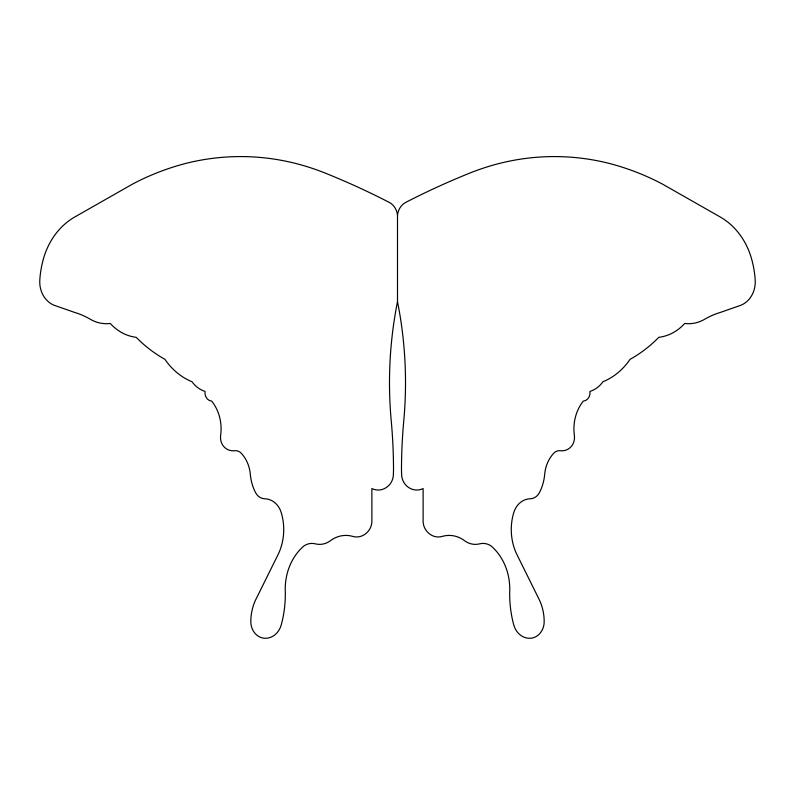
<?xml version="1.0" encoding="UTF-8"?>
<svg xmlns="http://www.w3.org/2000/svg" width="795" height="795" viewBox="0 0 795 795"><rect width="100%" height="100%" fill="white"/><g stroke="black" fill="none" stroke-linecap="round" stroke-linejoin="round"><path stroke-width="1.19" d="M397.5 215.077L397.5 301.643A360.592 312.286 90 0 1 403.771 420.744A474.714 411.114 90 0 0 401.485 469.169L401.584 473.333A15.085 13.058 -90 0 0 405.569 484.811A18.683 16.178 -90 0 0 423.119 488.557L423.119 521.54A14.32 12.402 90 0 0 425.434 529.341A18.295 15.85 90 0 0 442.199 536.416A32.645 28.262 90 0 1 464.509 540.67A23.095 20.004 -90 0 0 479.733 543.83A17.868 15.473 90 0 1 491.449 546.235A53.732 46.537 90 0 1 509.734 590.735A102.883 89.1 -90 0 0 513.719 624.781A19.249 16.665 90 0 0 530.225 638.286A16.715 14.479 -90 0 0 544.187 621.471A45.881 39.74 90 0 0 538.275 597.691L516.422 553.558A51.327 44.45 -90 0 1 513.818 512.447A20.511 17.768 -90 0 1 530.225 498.783A12.71 11.011 90 0 0 539.477 492.562A44.46 38.498 -90 0 0 544.684 474.287A33.291 28.829 -90 0 1 553.638 453.339A9.868 8.546 -90 0 1 560.405 450.715A16.238 14.062 90 0 0 568.574 448.867A13.028 11.289 -90 0 0 574.368 435.312A40.764 35.298 -90 0 1 583.311 401.107A8.328 7.215 90 0 0 589.96 391.418A29.713 25.738 90 0 0 602.968 381.749A68.708 59.496 -90 0 0 630.047 359.34A145.137 125.69 -90 0 0 658.807 337.319A50.84 44.033 90 0 0 684.724 323.446A40.853 35.378 90 0 0 704.628 319.282A89.408 77.433 -90 0 1 720.21 312.475L740.841 305.27A24.764 21.445 90 0 0 755.2 279.999A90.391 78.288 -90 0 0 751.454 258.435A71.172 61.642 90 0 0 720.21 216.975L662.742 184.251C645.57 175.099 627.305 168.063 608.463 163.223A296.923 257.143 -90 0 0 469.934 173.042A930.448 805.792 -90 0 0 405.758 202.387A16.367 14.181 -90 0 0 397.5 215.077A16.367 14.181 90 0 0 389.242 202.387A930.448 805.792 -90 0 0 325.066 173.042A296.923 257.143 -90 0 0 186.537 163.223C167.695 168.063 149.43 175.099 132.258 184.251L74.79 216.975A71.172 61.642 90 0 0 43.546 258.435A90.391 78.288 90 0 0 39.8 279.999A24.764 21.445 -90 0 0 54.159 305.27L74.79 312.475A89.408 77.433 -90 0 1 90.372 319.282A40.853 35.378 -90 0 0 110.276 323.446A50.84 44.033 -90 0 0 136.193 337.319A145.137 125.69 -90 0 0 164.953 359.34A68.708 59.496 90 0 0 192.032 381.749A29.713 25.738 90 0 0 205.04 391.418A8.328 7.215 -90 0 0 211.689 401.107A40.764 35.298 90 0 1 220.632 435.312A13.028 11.289 90 0 0 226.426 448.867A16.238 14.062 -90 0 0 234.595 450.715A9.868 8.546 -90 0 1 241.362 453.339A33.291 28.829 -90 0 1 250.316 474.287A44.46 38.498 90 0 0 255.523 492.562A12.71 11.011 90 0 0 264.775 498.783A20.511 17.768 90 0 1 281.182 512.447A51.327 44.45 -90 0 1 278.578 553.558L256.725 597.691A45.881 39.74 -90 0 0 250.813 621.471A16.715 14.479 -90 0 0 264.775 638.286A19.249 16.665 90 0 0 281.281 624.781A102.883 89.1 -90 0 0 285.266 590.735A53.732 46.537 -90 0 1 303.551 546.235A17.868 15.473 90 0 1 315.267 543.83A23.095 20.004 -90 0 0 330.491 540.67A32.645 28.262 90 0 1 352.801 536.416A18.295 15.85 90 0 0 369.566 529.341A14.32 12.402 90 0 0 371.881 521.54L371.881 488.557A18.683 16.178 -90 0 0 389.431 484.811A15.085 13.058 90 0 0 393.416 473.333L393.515 469.169A474.714 411.114 90 0 0 391.229 420.744A360.592 312.286 90 0 1 397.5 301.643"/></g></svg>
